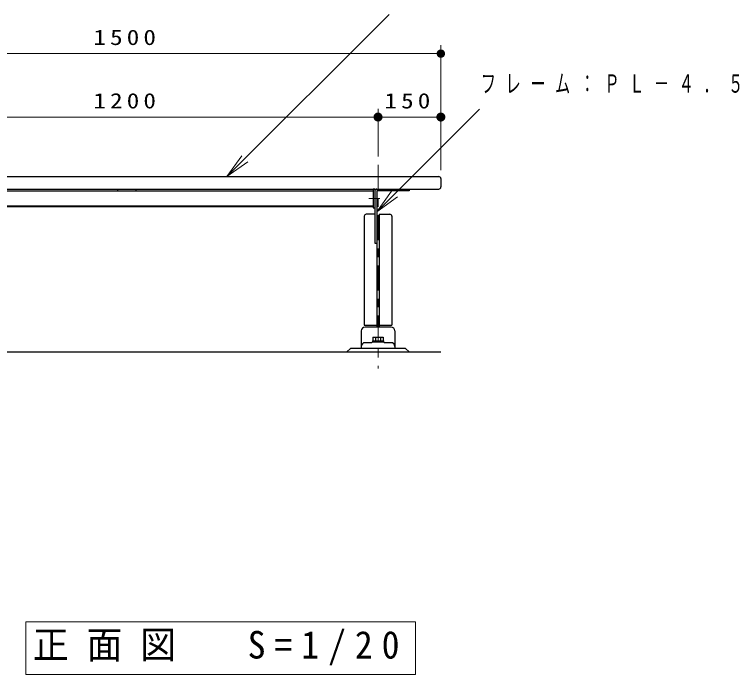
# Model space of a CAD drawing. Units: millimetres on the paper, scale 1:20. Extents: x -724 to 12, y -38 to 257.
# Drawn here: x -674.5 to -588, y 72.9 to 151.7 of the extents above; entities that cross this region are included whole.
import ezdxf

# ---------------------------------------------------------------- set-up
doc = ezdxf.new("R2010")
doc.units = ezdxf.units.MM
doc.linetypes.add('USER2', pattern=[6, 3, -1, 1, -1])
doc.layers.add('LY_1', color=7, linetype='Continuous', lineweight=25)
doc.styles.add('ＭＳ ゴシック', font='')
doc.styles.get('ＭＳ ゴシック').set_extended_font_data('MS Gothic')

# ---------------------------------------------------------------- blocks, each defined once
blk = doc.blocks.new('open_arrow')
at = {"color": 0, "linetype": 'Continuous', "lineweight": -2}
blk.add_lwpolyline([(7.5, 1.25), (0, 0), (7.5, -1.25)], dxfattribs=at)
blk = doc.blocks.new('filled_dot')
at = {"color": 0, "linetype": 'Continuous', "lineweight": -2, "const_width": 1.25}
blk.add_lwpolyline([(-0.625, 0, 1), (0.625, 0, 1)], format="xyb", close=True, dxfattribs=at)

msp = doc.modelspace()

# ---------------------------------------------------------------- linework, layer by layer
at = {"layer": 'LY_1', "lineweight": 13}
for p, q in [((-649.143, 132.353), (-629.79, 151.706)), ((-623.609, 133.103), (-623.609, 148.03)), ((-698.609, 147.03), (-623.609, 147.03)), ((-631.259, 128.146), (-618.996, 140.41)), ((-631.109, 134.737), (-631.109, 140.456)), ((-691.109, 139.456), (-631.109, 139.456)), ((-631.109, 139.456), (-623.609, 139.456)), ((-690.509, 128.86), (-631.709, 128.86)), ((-626.647, 79.17), (-673.147, 79.17)), ((-673.147, 79.17), (-673.147, 72.87)), ((-626.647, 72.87), (-626.647, 79.17)), ((-673.147, 72.87), (-626.647, 72.87))]:
    msp.add_line(p, q, dxfattribs=at)
at = {"layer": 'LY_1', "linetype": 'USER2', "lineweight": 13}
for p, q in [((-631.109, 133.737), (-631.109, 109.413)), ((-630.902, 129.728), (-632.209, 129.728))]:
    msp.add_line(p, q, dxfattribs=at)
at = {"layer": 'LY_1'}
for p, q in [((-698.359, 132.353), (-623.859, 132.353)), ((-623.609, 132.103), (-623.609, 131.103)), ((-698.359, 130.853), (-623.859, 130.853)), ((-662.209, 130.853), (-662.209, 130.628)), ((-660.009, 130.853), (-660.009, 130.628)), ((-631.484, 130.828), (-631.709, 130.828)), ((-631.709, 130.828), (-631.709, 128.628)), ((-631.484, 130.828), (-631.484, 124.397)), ((-627.372, 130.853), (-627.372, 130.628)), ((-690.509, 130.628), (-631.709, 130.628)), ((-631.259, 130.628), (-631.259, 114.353)), ((-627.372, 130.628), (-631.259, 130.628)), ((-690.509, 128.781), (-631.709, 128.781)), ((-631.709, 128.628), (-631.484, 128.628)), ((-632.759, 127.603), (-632.759, 114.603)), ((-631.484, 127.853), (-632.509, 127.853)), ((-631.259, 127.603), (-630.959, 127.603)), ((-630.959, 127.853), (-629.709, 127.853)), ((-630.959, 127.853), (-630.959, 114.353)), ((-629.459, 127.603), (-629.459, 114.603)), ((-631.484, 124.397), (-631.259, 124.397)), ((-632.759, 114.603), (-631.259, 114.603)), ((-629.559, 114.353), (-632.659, 114.353)), ((-630.959, 114.603), (-629.459, 114.603)), ((-633.109, 113.903), (-633.109, 111.853)), ((-629.109, 113.903), (-629.109, 111.853)), ((-631.83, 112.532), (-631.789, 112.574)), ((-631.759, 112.718), (-631.759, 112.603)), ((-631.759, 112.718), (-630.459, 112.718)), ((-631.759, 112.603), (-630.459, 112.603)), ((-631.716, 113.168), (-631.716, 112.718)), ((-631.716, 113.168), (-630.503, 113.168)), ((-631.412, 113.168), (-631.412, 112.718)), ((-630.806, 113.168), (-630.806, 112.718)), ((-630.503, 113.168), (-630.503, 112.718)), ((-630.459, 112.718), (-630.459, 112.603)), ((-630.43, 112.574), (-630.389, 112.532)), ((-634.359, 111.853), (-634.859, 111.353)), ((-634.359, 111.853), (-627.859, 111.853)), ((-633.109, 112.053), (-633.109, 111.853)), ((-631.901, 112.503), (-632.659, 112.503)), ((-629.559, 112.503), (-630.318, 112.503)), ((-629.109, 112.053), (-629.109, 111.853)), ((-627.859, 111.853), (-627.359, 111.353))]:
    msp.add_line(p, q, dxfattribs=at)
at = {"layer": 'LY_1', "color": 4}
msp.add_line((-623.609, 111.353), (-687.359, 111.353), dxfattribs=at)
at = {"layer": 'LY_1'}
for centre, radius, start, end in [((-623.859, 132.103), 0.25, 0, 90), ((-631.259, 130.628), 0.225, 90, 180), ((-623.859, 131.103), 0.25, 270, 0), ((-632.509, 127.603), 0.25, 90, 180), ((-629.709, 127.603), 0.25, 0, 90), ((-632.659, 113.903), 0.45, 90.00002, 180), ((-629.559, 113.903), 0.45, 0.00004, 90.00002), ((-631.901, 112.603), 0.1, 270.00004, 315.00048), ((-631.718, 112.503), 0.1, 90.00002, 135.00006), ((-630.501, 112.503), 0.1, 45.00004, 90.00002), ((-630.318, 112.603), 0.1, 225, 270.00004), ((-632.659, 112.053), 0.45, 90.00002, 180), ((-629.559, 112.053), 0.45, 0.00004, 90.00002)]:
    msp.add_arc(centre, radius, start, end, dxfattribs=at)

# ---------------------------------------------------------------- block references
at = {"layer": 'LY_1', "lineweight": 13}
for name, p, xscale, yscale, rotation in [('filled_dot', (-623.609, 147.03), 0.4, 0.4, 180), ('filled_dot', (-631.109, 139.456), 0.431, 0.431, 180), ('filled_dot', (-623.609, 139.456), 0.431, 0.431, 180), ('open_arrow', (-649.143, 132.353), 0.4, 0.4, 45), ('open_arrow', (-631.259, 128.146), 0.4, 0.4, 45)]:
    msp.add_blockref(name, p, dxfattribs=dict(at, xscale=xscale, yscale=yscale, rotation=rotation))

# ---------------------------------------------------------------- texts
at = {"layer": 'LY_1', "style": 'ＭＳ ゴシック'}
for s, insert, char_height, attachment_point in [('\\T1.33;\\W1.2;1500', (-661.109, 148.03), 1.833, 8), ('\\T1.64;\\W0.6;フレーム：ＰＬ－４．５', (-618.828, 143.41), 2.199, 4), ('\\T1.33;\\W1.2;1200', (-661.109, 140.456), 1.833, 8), ('\\T1.33;\\W1.2;150', (-627.359, 140.456), 1.833, 8), ('\\T1.5;\\W0.95;正面図\u3000S=1/20', (-649.897, 76.02), 3.299, 5)]:
    msp.add_mtext(s, dxfattribs=dict(at, insert=insert, char_height=char_height, attachment_point=attachment_point))

doc.saveas('drawing.dxf')
